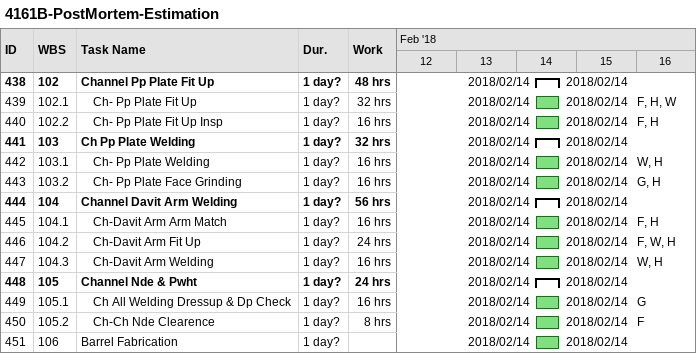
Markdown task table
4161B-PostMortem-Estimation

| ID | WBS | Task | Duration | Start | Finish | Resources | Work (h) |
|---|---|---|---|---|---|---|---|
| 438 | 102 | **Channel Pp Plate Fit Up** | 1d? | 2018-02-14 | 2018-02-14 |  | 48 |
| 439 | 102.1 | Ch- Pp Plate Fit Up | 1d? | 2018-02-14 | 2018-02-14 | F, H, W | 32 |
| 440 | 102.2 | Ch- Pp Plate Fit Up Insp | 1d? | 2018-02-14 | 2018-02-14 | F, H | 16 |
| 441 | 103 | **Ch Pp Plate Welding** | 1d? | 2018-02-14 | 2018-02-14 |  | 32 |
| 442 | 103.1 | Ch- Pp Plate Welding | 1d? | 2018-02-14 | 2018-02-14 | W, H | 16 |
| 443 | 103.2 | Ch- Pp Plate Face Grinding | 1d? | 2018-02-14 | 2018-02-14 | G, H | 16 |
| 444 | 104 | **Channel Davit Arm Welding** | 1d? | 2018-02-14 | 2018-02-14 |  | 56 |
| 445 | 104.1 | Ch-Davit Arm Arm Match | 1d? | 2018-02-14 | 2018-02-14 | F, H | 16 |
| 446 | 104.2 | Ch-Davit Arm Fit Up | 1d? | 2018-02-14 | 2018-02-14 | F, W, H | 24 |
| 447 | 104.3 | Ch-Davit Arm Welding | 1d? | 2018-02-14 | 2018-02-14 | W, H | 16 |
| 448 | 105 | **Channel Nde & Pwht** | 1d? | 2018-02-14 | 2018-02-14 |  | 24 |
| 449 | 105.1 | Ch All Welding Dressup & Dp Check | 1d? | 2018-02-14 | 2018-02-14 | G | 16 |
| 450 | 105.2 | Ch-Ch Nde Clearence | 1d? | 2018-02-14 | 2018-02-14 | F | 8 |
| 451 | 106 | Barrel Fabrication | 1d? | 2018-02-14 | 2018-02-14 |  |  |
